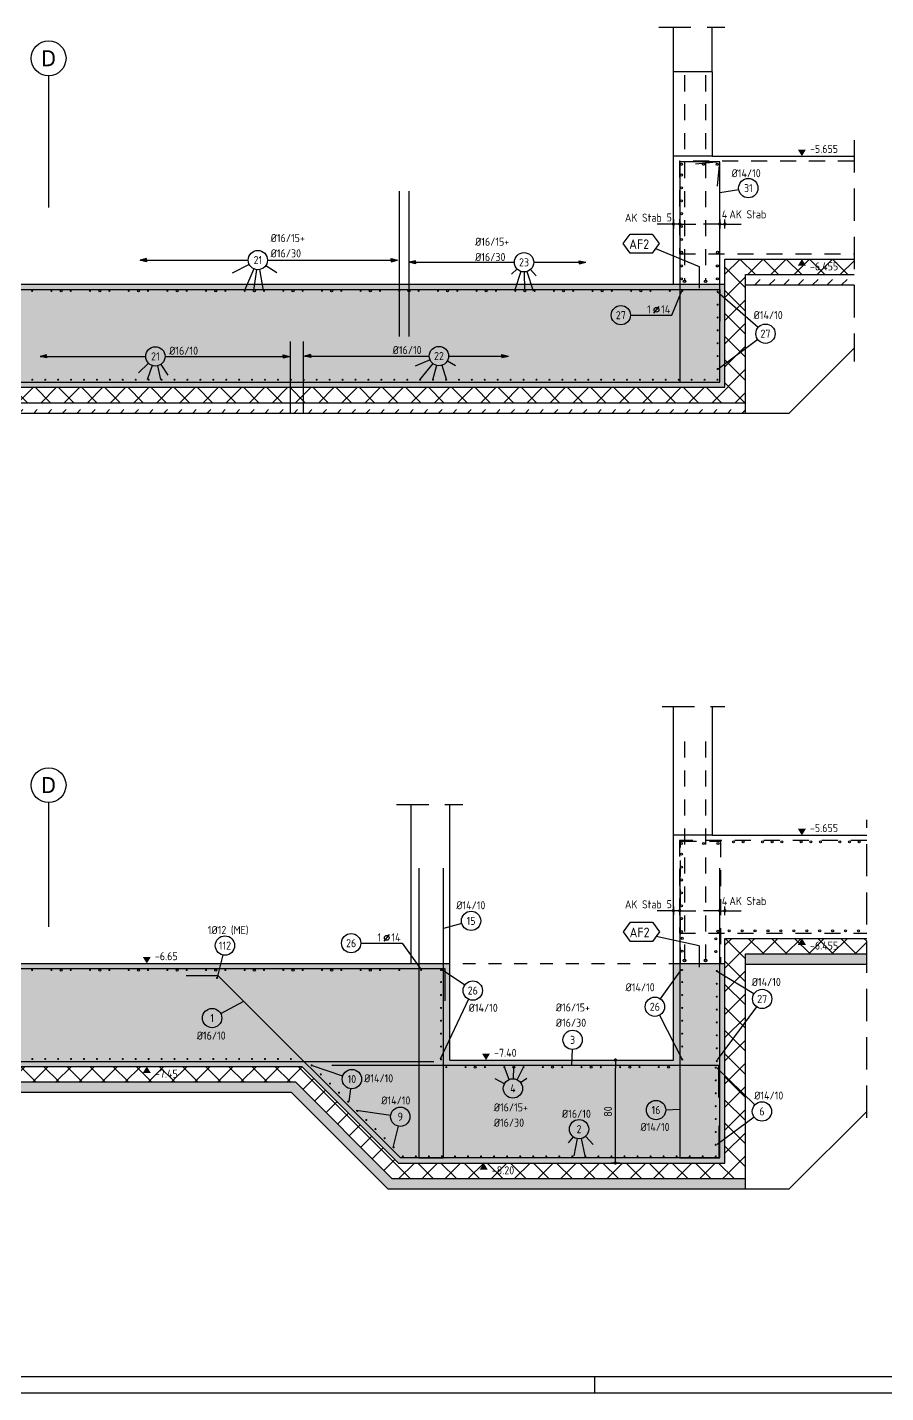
# Model space of a CAD drawing. Extents: x -13.2 to 53.1, y -36.8 to 21.9.
# Drawn here: x 6.32 to 12.98, y 0 to 10.6 of the extents above; entities that cross this region are included whole.
import ezdxf
from ezdxf.enums import TextEntityAlignment as Align

# ---------------------------------------------------------------- set-up
doc = ezdxf.new("R2010")
doc.units = 0
doc.header["$LTSCALE"] = 0.25
for name, pattern in [('AUSGEZOGEN', [1000.01, 1000, 0.01]), ('GESTRICHELTX2', [1.5, 1, -0.5]), ('HIDDEN', [0.375, 0.25, -0.125]), ('VERDECKTX2', [0.75, 0.5, -0.25])]:
    doc.linetypes.add(name, pattern=pattern)
for name, color, linetype in [('ACHSEN', 7, 'Continuous'), ('AFB', 7, 'Continuous'), ('AFU', 7, 'Continuous'), ('BETON', 7, 'Continuous'), ('grau_mittel', 7, 'Continuous'), ('HILFE', 7, 'Continuous'), ('koten', 7, 'Continuous'), ('MASSE', 7, 'Continuous'), ('OBJEKT', 7, 'Continuous'), ('RAHMEN', 7, 'Continuous'), ('RND', 7, 'Continuous'), ('RND-1', 7, 'Continuous'), ('SFP_Achsen', 7, 'Continuous'), ('SFP_Dämmung', 7, 'Continuous'), ('SFP_Hilfe', 7, 'Continuous'), ('TEXT', 7, 'Continuous'), ('VERDECKT', 7, 'Continuous')]:
    doc.layers.add(name, color=color, linetype=linetype)
doc.layers.add('NOPLOT', color=7, linetype='Continuous', plot=False)
doc.styles.add('helv', font='tahoma.ttf')
doc.styles.add('txt', font='isocp.shx')
doc.linetypes.add('AFU_50K', pattern='A,0.15,["/",Standard,S=0.2,R=0,X=-0.01,Y=-0.1],0.07,["/",Standard,S=0.2,R=0,X=-0.01,Y=-0.1],0.15', length=0.37)
doc.linetypes.add('AFU_50M', pattern='A,0.45,["/",Standard,S=0.2,R=0,X=-0.01,Y=-0.1],0.07,["/",Standard,S=0.2,R=0,X=-0.01,Y=-0.1],0.45', length=0.97)
doc.dimstyles.new('DOT_I', dxfattribs={"dimscale": 0.25, "dimtxt": 0.25, "dimasz": 0.25, "dimexe": 0.1, "dimexo": 0.3, "dimgap": 0.1, "dimtad": 1, "dimdec": 3, "dimzin": 3, "dimtxsty": 'txt', "dimblk": 'DOT', "dimblk1": 'DOT', "dimblk2": 'DOT', "dimsah": 1, "dimcen": 0.1, "dimse1": 1, "dimse2": 1, "dimazin": 0, "dimtfac": 1, "dimtdec": 4, "dimtix": 1, "dimtmove": 2, "dimatfit": 3, "dimfxl": 0, "dimtvp": 1, "dimtolj": 1, "dimtzin": 0, "dimarcsym": 0})

# ---------------------------------------------------------------- blocks, each defined once
blk = doc.blocks.new('okrd_o')
at = {"layer": 'koten', "color": 7, "linetype": 'Continuous'}
blk.add_solid([(-0.125, 0.202), (0.125, 0.202), (0, 0)], dxfattribs=at)
at = {"layer": 'koten', "style": 'txt'}
blk.add_attdef('OKRD', (0.25, 0.1), '', height=0.25, dxfattribs=at)
blk = doc.blocks.new('okrd_u')
at = {"layer": 'koten', "color": 7, "linetype": 'Continuous'}
blk.add_solid([(-0.125, -0.202), (0.125, -0.202), (0, 0)], dxfattribs=at)
at = {"layer": 'koten', "style": 'txt'}
blk.add_attdef('OKRD', (0.25, -0.35), '', height=0.25, dxfattribs=at)
blk = doc.blocks.new('RND_HIN')
at = {"layer": 'RND', "color": 7, "linetype": 'Continuous'}
blk.add_circle((0, 0), 0.3, dxfattribs=at)
at = {"layer": 'RND', "color": 7, "linetype": 'Continuous', "style": 'txt'}
blk.add_attdef('POSI', text='', height=0.25, dxfattribs=at).set_placement((0, 0), align=Align.MIDDLE)
blk = doc.blocks.new('Pfeillinie')
at = {"layer": 'TEXT', "linetype": 'Continuous'}
blk.add_hatch(color=7, dxfattribs=at).paths.add_polyline_path([(0, 0), (-0.8, 0.2), (-0.8, 0), (-0.8, -0.2)])
at = {"layer": 'TEXT', "color": 7, "linetype": 'Continuous'}
for p, q in [((-0.8, 0), (-0.8, 0.2)), ((-0.8, 0.2), (0, 0)), ((-0.8, 0), (-0.8, -0.2)), ((-0.8, -0.2), (0, 0))]:
    blk.add_line(p, q, dxfattribs=at)
blk = doc.blocks.new('RND_LEI')
at = {"layer": 'RND', "color": 7, "linetype": 'Continuous'}
blk.add_line((1.022, 0.066), (1.19, 0.27), dxfattribs=at)
for centre, radius in [((0, 0), 0.3), ((1.106, 0.168), 0.075)]:
    blk.add_circle(centre, radius, dxfattribs=at)
at = {"layer": 'RND', "color": 7, "linetype": 'Continuous', "style": 'txt'}
blk.add_attdef('POSL', text='', height=0.25, dxfattribs=at).set_placement((0, 0), align=Align.MIDDLE)
blk.add_attdef('ANZ', text='', height=0.25, dxfattribs=at).set_placement((0.931, 0.057), align=Align.RIGHT)
for tag, p in [('DUM', (1.253, 0.057)), ('ABSTD', (1.674, 0.057)), ('POSTXT', (0.374, -0.327))]:
    blk.add_attdef(tag, p, '', height=0.25, dxfattribs=at)
blk = doc.blocks.new('DOT')
at = {"layer": 'MASSE', "color": 7, "linetype": 'Continuous'}
for p, q in [((0, 0), (-1, 0)), ((0, 0.54), (0, -0.54))]:
    blk.add_line(p, q, dxfattribs=at)
at = {"layer": 'MASSE', "color": 7, "linetype": 'Continuous', "const_width": 0.2}
blk.add_lwpolyline([(-0.1, 0, 1), (0.1, 0, 1)], format="xyb", close=True, dxfattribs=at)
blk = doc.blocks.new('*D36')
at = {"layer": 'Defpoints', "color": 0, "linetype": 'AUSGEZOGEN', "transparency": 16777216}
for p in [(10.887, 2.583), (10.887, 2.583), (10.887, 1.783)]:
    blk.add_point(p, dxfattribs=at)
at = {"layer": 'MASSE', "color": 0, "linetype": 'AUSGEZOGEN', "lineweight": -2, "transparency": 16777216}
blk.add_line((10.887, 1.845), (10.887, 2.52), dxfattribs=at)
at = {"layer": 'MASSE', "color": 0, "linetype": 'AUSGEZOGEN', "lineweight": -2, "transparency": 16777216, "xscale": 0.0625, "yscale": 0.0625, "zscale": 0.0625}
for p, rotation in [((10.887, 2.583), 90), ((10.887, 1.783), 270)]:
    blk.add_blockref('DOT', p, dxfattribs=dict(at, rotation=rotation))
at = {"layer": 'MASSE', "color": 0, "linetype": 'AUSGEZOGEN', "transparency": 16777216, "insert": (10.83, 2.183), "char_height": 0.0625, "attachment_point": 5, "rotation": 90, "style": 'txt'}
blk.add_mtext('\\A1;80', dxfattribs=at)
blk = doc.blocks.new('A0-19-0')
at = {"layer": 'RAHMEN', "color": 5}
blk.add_line((2, 0.5), (137.4, 0.5), dxfattribs=at)
at = {"layer": 'RAHMEN', "color": 7}
blk.add_line((42.9, 0.5), (42.9, 0), dxfattribs=at)
at = {"layer": 'RAHMEN'}
blk.add_line((0, 0), (137.9, 0), dxfattribs=at)
blk = doc.blocks.new('*D47')
at = {"layer": 'Defpoints', "color": 0, "linetype": 'AUSGEZOGEN', "transparency": 16777216}
for p in [(11.337, 3.742), (11.337, 3.742), (11.387, 3.742)]:
    blk.add_point(p, dxfattribs=at)
at = {"layer": 'MASSE', "color": 0, "linetype": 'AUSGEZOGEN', "lineweight": -2, "transparency": 16777216}
for p, q in [((11.274, 3.742), (11.212, 3.742)), ((11.387, 3.742), (11.337, 3.742)), ((11.449, 3.742), (11.512, 3.742))]:
    blk.add_line(p, q, dxfattribs=at)
at = {"layer": 'MASSE', "color": 0, "linetype": 'AUSGEZOGEN', "lineweight": -2, "transparency": 16777216, "xscale": 0.0625, "yscale": 0.0625, "zscale": 0.0625}
blk.add_blockref('DOT', (11.337, 3.742), dxfattribs=at)
at = {"layer": 'MASSE', "color": 0, "linetype": 'AUSGEZOGEN', "lineweight": -2, "transparency": 16777216, "xscale": 0.0625, "yscale": 0.0625, "zscale": 0.0625, "rotation": 180}
blk.add_blockref('DOT', (11.387, 3.742), dxfattribs=at)
at = {"layer": 'MASSE', "color": 0, "linetype": 'AUSGEZOGEN', "transparency": 16777216, "insert": (11.305, 3.793), "char_height": 0.0625, "attachment_point": 5, "style": 'txt'}
blk.add_mtext('\\A1;5', dxfattribs=at)
blk = doc.blocks.new('*D49')
at = {"layer": 'Defpoints', "color": 0, "linetype": 'AUSGEZOGEN', "transparency": 16777216}
for p in [(11.697, 3.742), (11.737, 3.742), (11.737, 3.742)]:
    blk.add_point(p, dxfattribs=at)
at = {"layer": 'MASSE', "color": 0, "linetype": 'AUSGEZOGEN', "lineweight": -2, "transparency": 16777216}
for p, q in [((11.634, 3.742), (11.572, 3.742)), ((11.697, 3.742), (11.737, 3.742)), ((11.799, 3.742), (11.862, 3.742))]:
    blk.add_line(p, q, dxfattribs=at)
at = {"layer": 'MASSE', "color": 0, "linetype": 'AUSGEZOGEN', "lineweight": -2, "transparency": 16777216, "xscale": 0.0625, "yscale": 0.0625, "zscale": 0.0625}
blk.add_blockref('DOT', (11.697, 3.742), dxfattribs=at)
at = {"layer": 'MASSE', "color": 0, "linetype": 'AUSGEZOGEN', "lineweight": -2, "transparency": 16777216, "xscale": 0.0625, "yscale": 0.0625, "zscale": 0.0625, "rotation": 180}
blk.add_blockref('DOT', (11.737, 3.742), dxfattribs=at)
at = {"layer": 'MASSE', "color": 0, "linetype": 'AUSGEZOGEN', "transparency": 16777216, "insert": (11.734, 3.816), "char_height": 0.0625, "attachment_point": 5, "style": 'txt'}
blk.add_mtext('\\A1;4', dxfattribs=at)
blk = doc.blocks.new('*D50')
at = {"layer": 'Defpoints', "color": 0, "linetype": 'AUSGEZOGEN', "transparency": 16777216}
for p in [(11.337, 9.074), (11.337, 9.074), (11.387, 9.074)]:
    blk.add_point(p, dxfattribs=at)
at = {"layer": 'MASSE', "color": 0, "linetype": 'AUSGEZOGEN', "lineweight": -2, "transparency": 16777216}
for p, q in [((11.274, 9.074), (11.212, 9.074)), ((11.387, 9.074), (11.337, 9.074)), ((11.449, 9.074), (11.512, 9.074))]:
    blk.add_line(p, q, dxfattribs=at)
at = {"layer": 'MASSE', "color": 0, "linetype": 'AUSGEZOGEN', "lineweight": -2, "transparency": 16777216, "xscale": 0.0625, "yscale": 0.0625, "zscale": 0.0625}
blk.add_blockref('DOT', (11.337, 9.074), dxfattribs=at)
at = {"layer": 'MASSE', "color": 0, "linetype": 'AUSGEZOGEN', "lineweight": -2, "transparency": 16777216, "xscale": 0.0625, "yscale": 0.0625, "zscale": 0.0625, "rotation": 180}
blk.add_blockref('DOT', (11.387, 9.074), dxfattribs=at)
at = {"layer": 'MASSE', "color": 0, "linetype": 'AUSGEZOGEN', "transparency": 16777216, "insert": (11.305, 9.125), "char_height": 0.0625, "attachment_point": 5, "style": 'txt'}
blk.add_mtext('\\A1;5', dxfattribs=at)
blk = doc.blocks.new('*D51')
at = {"layer": 'Defpoints', "color": 0, "linetype": 'AUSGEZOGEN', "transparency": 16777216}
for p in [(11.697, 9.074), (11.737, 9.074), (11.737, 9.074)]:
    blk.add_point(p, dxfattribs=at)
at = {"layer": 'MASSE', "color": 0, "linetype": 'AUSGEZOGEN', "lineweight": -2, "transparency": 16777216}
for p, q in [((11.634, 9.074), (11.572, 9.074)), ((11.697, 9.074), (11.737, 9.074)), ((11.799, 9.074), (11.862, 9.074))]:
    blk.add_line(p, q, dxfattribs=at)
at = {"layer": 'MASSE', "color": 0, "linetype": 'AUSGEZOGEN', "lineweight": -2, "transparency": 16777216, "xscale": 0.0625, "yscale": 0.0625, "zscale": 0.0625}
blk.add_blockref('DOT', (11.697, 9.074), dxfattribs=at)
at = {"layer": 'MASSE', "color": 0, "linetype": 'AUSGEZOGEN', "lineweight": -2, "transparency": 16777216, "xscale": 0.0625, "yscale": 0.0625, "zscale": 0.0625, "rotation": 180}
blk.add_blockref('DOT', (11.737, 9.074), dxfattribs=at)
at = {"layer": 'MASSE', "color": 0, "linetype": 'AUSGEZOGEN', "transparency": 16777216, "insert": (11.734, 9.148), "char_height": 0.0625, "attachment_point": 5, "style": 'txt'}
blk.add_mtext('\\A1;4', dxfattribs=at)

msp = doc.modelspace()

# ---------------------------------------------------------------- hatches: boundary and pattern name
at = {"layer": 'grau_mittel'}
for points in [[(2.587, 8.6062), (2.187, 8.6062), (2.187, 7.8062), (11.737, 7.8062), (11.737, 8.6062), (11.337, 8.6062)], [(2.587, 3.3327), (2.187, 3.3327), (2.187, 2.5327), (8.452, 2.5327), (9.202, 1.7827), (11.737, 1.7827), (11.737, 3.3327), (11.337, 3.3327), (11.337, 2.5827), (9.602, 2.5827), (9.602, 3.3327), (9.302, 3.3327)]]:
    msp.add_hatch(color=61, dxfattribs=at).paths.add_polyline_path(points)
at = {"layer": 'SFP_Dämmung', "linetype": 'AUSGEZOGEN'}
h = msp.add_hatch(dxfattribs=at)
h.set_pattern_fill('ANSI37', color=171, scale=0.04, angle=-180, double=1)
h.paths.add_polyline_path([(2.187, 8.8012), (1.1843, 8.8012), (1.1843, 8.6812), (2.027, 8.6812), (2.027, 7.6862), (11.897, 7.6862), (11.897, 8.6812), (12.7396, 8.6812), (12.7396, 8.8012), (11.737, 8.8012), (11.737, 7.8062), (2.187, 7.8062)])
h.paths.add_polyline_path([(3.7399, 7.7046), (3.9532, 7.7046), (3.9532, 7.7928), (3.7399, 7.7928)], flags=24)
h.paths.add_polyline_path([(12.3909, 8.6989), (12.6493, 8.6989), (12.6493, 8.7913), (12.3909, 8.7913)], flags=24)
h.paths.add_polyline_path([(1.455, 8.6989), (1.7134, 8.6989), (1.7134, 8.7913), (1.455, 8.7913)], flags=24)
h = msp.add_hatch(dxfattribs=at)
h.set_pattern_fill('ANSI37', color=171, scale=0.04, angle=-180, double=1)
h.paths.add_polyline_path([(2.187, 3.5277), (1.1464, 3.5277), (1.1464, 3.4077), (2.027, 3.4077), (2.027, 2.4127), (8.4023, 2.4127), (9.1523, 1.6627), (11.897, 1.6627), (11.897, 3.4077), (12.8384, 3.4077), (12.8384, 3.5277), (11.737, 3.5277), (11.737, 1.7827), (9.202, 1.7827), (8.452, 2.5327), (2.187, 2.5327)])
h.paths.add_polyline_path([(7.3065, 2.431), (7.5198, 2.431), (7.5198, 2.5193), (7.3065, 2.5193)], flags=24)
h.paths.add_polyline_path([(12.3909, 3.4253), (12.6493, 3.4253), (12.6493, 3.5178), (12.3909, 3.5178)], flags=24)
h.paths.add_polyline_path([(1.5109, 3.4253), (1.7693, 3.4253), (1.7693, 3.5178), (1.5109, 3.5178)], flags=24)
h.paths.add_polyline_path([(9.9217, 1.6835), (10.1265, 1.6835), (10.1265, 1.7726), (9.9217, 1.7726)], flags=24)
at = {"layer": 'SFP_Hilfe', "linetype": 'AUSGEZOGEN'}
h = msp.add_hatch(dxfattribs=at)
h.set_pattern_fill('DASH', color=171, scale=0.025, angle=-135, double=1)
h.paths.add_polyline_path([(11.897, 7.6862), (2.027, 7.6862), (2.027, 7.6062), (11.897, 7.6062)])
h.paths.add_polyline_path([(2.027, 8.6812), (1.1843, 8.6812), (1.1843, 8.6012), (2.027, 8.6012)])
h = msp.add_hatch(dxfattribs=at)
h.set_pattern_fill('DASH', color=171, scale=0.025, angle=-135, double=1)
h.paths.add_polyline_path([(12.7396, 8.6812), (11.897, 8.6812), (11.897, 8.6012), (12.7396, 8.6012)])
h = msp.add_hatch(dxfattribs=at)
h.set_pattern_fill('DASH', color=171, scale=0.025, angle=-135, double=1)
h.paths.add_polyline_path([(2.027, 3.4077), (1.1464, 3.4077), (1.1464, 3.3277), (2.027, 3.3277)])
h.paths.add_polyline_path([(8.4023, 2.4127), (2.027, 2.4127), (2.027, 2.3327), (8.3691, 2.3327), (9.1191, 1.5827), (11.897, 1.5827), (11.897, 1.6627), (9.1523, 1.6627)])
h.paths.add_polyline_path([(12.8384, 3.4077), (11.897, 3.4077), (11.897, 3.3277), (12.8384, 3.3277)])

# ---------------------------------------------------------------- linework, layer by layer
at = {"layer": 'ACHSEN', "color": 140, "linetype": 'AUSGEZOGEN'}
for p, q in [((6.487, 10.2252), (6.487, 9.2021)), ((6.487, 4.5822), (6.487, 3.6179))]:
    msp.add_line(p, q, dxfattribs=at)
at = {"layer": 'AFB', "color": 102, "linetype": 'AUSGEZOGEN'}
for p, q in [((11.1991, 8.885), (11.537, 8.7432)), ((11.537, 3.4697), (11.2021, 3.5413))]:
    msp.add_line(p, q, dxfattribs=at)
at = {"layer": 'AFB', "color": 1, "linetype": 'AUSGEZOGEN'}
for p, q in [((11.537, 8.7432), (11.537, 8.5762)), ((11.537, 3.4697), (11.537, 3.3027))]:
    msp.add_line(p, q, dxfattribs=at)
for points in [[(11.172, 8.9959), (11.2262, 8.9219), (11.172, 8.848), (11.0012, 8.848), (10.947, 8.9219), (11.0012, 8.9959)], [(11.175, 3.6522), (11.2292, 3.5783), (11.175, 3.5043), (11.0042, 3.5043), (10.95, 3.5783), (11.0042, 3.6522)]]:
    msp.add_lwpolyline(points, close=True, dxfattribs=at)
at = {"layer": 'AFU', "color": 8, "linetype": 'AFU_50K'}
for p, q in [((11.637, 9.6012), (11.337, 9.6012)), ((11.637, 4.3277), (11.337, 4.3277))]:
    msp.add_line(p, q, dxfattribs=at)
at = {"layer": 'AFU', "color": 8, "linetype": 'AFU_50M'}
for p, q in [((11.337, 8.6062), (11.737, 8.6062)), ((9.302, 3.3327), (9.602, 3.3327)), ((11.337, 3.3327), (11.737, 3.3327))]:
    msp.add_line(p, q, dxfattribs=at)
at = {"layer": 'BETON', "color": 6, "linetype": 'AUSGEZOGEN'}
for p, q in [((11.337, 8.6062), (11.337, 10.2562)), ((11.637, 10.2562), (11.337, 10.2562)), ((11.637, 10.2562), (11.637, 9.6012)), ((11.637, 9.6012), (12.7396, 9.6012)), ((11.737, 8.8012), (12.7396, 8.8012)), ((11.737, 7.8062), (11.737, 8.8012)), ((2.587, 8.6062), (11.337, 8.6062)), ((2.187, 7.8062), (11.737, 7.8062)), ((11.337, 2.5827), (11.337, 5.3277)), ((11.637, 5.3277), (11.637, 4.3277)), ((9.302, 3.3327), (9.302, 4.5664)), ((9.602, 2.5827), (9.602, 4.5664)), ((11.637, 4.3277), (12.8384, 4.3277)), ((11.737, 3.5277), (12.8384, 3.5277)), ((11.737, 1.7827), (11.737, 3.5277)), ((2.587, 3.3327), (9.302, 3.3327)), ((9.602, 2.5827), (11.337, 2.5827)), ((2.187, 2.5327), (8.452, 2.5327)), ((9.202, 1.7827), (8.452, 2.5327)), ((9.202, 1.7827), (11.737, 1.7827))]:
    msp.add_line(p, q, dxfattribs=at)
at = {"layer": 'HILFE', "color": 102, "linetype": 'GESTRICHELTX2'}
for p, q in [((11.2234, 10.6012), (11.737, 10.6012)), ((12.7396, 9.7242), (12.7396, 8.0058)), ((11.2507, 5.3277), (11.737, 5.3277)), ((9.1879, 4.5664), (9.702, 4.5664)), ((12.8384, 2.1346), (12.8384, 4.4488))]:
    msp.add_line(p, q, dxfattribs=at)
at = {"layer": 'HILFE', "color": 102, "linetype": 'AUSGEZOGEN'}
for p, q in [((11.897, 8.6812), (12.7396, 8.6812)), ((11.897, 7.6862), (11.897, 8.6812)), ((11.897, 8.6012), (12.7396, 8.6012)), ((12.7396, 8.1089), (12.237, 7.6062)), ((2.027, 7.6862), (11.897, 7.6862)), ((11.897, 7.6062), (11.897, 7.6862)), ((2.027, 7.6062), (11.897, 7.6062)), ((11.897, 7.6062), (12.237, 7.6062)), ((11.897, 3.4077), (12.8384, 3.4077)), ((11.897, 1.5827), (11.897, 3.4077)), ((11.897, 3.3277), (12.8384, 3.3277)), ((2.027, 2.4127), (8.4023, 2.4127)), ((2.027, 2.3327), (8.3691, 2.3327)), ((9.1191, 1.5827), (8.3691, 2.3327)), ((9.1523, 1.6627), (8.4023, 2.4127)), ((12.8384, 2.1841), (12.237, 1.5827)), ((9.1523, 1.6627), (11.897, 1.6627)), ((9.1191, 1.5827), (12.237, 1.5827))]:
    msp.add_line(p, q, dxfattribs=at)
at = {"layer": 'NOPLOT', "color": 191, "linetype": 'AUSGEZOGEN'}
for p, q in [((9.2092, 9.3278), (9.2092, 8.2002)), ((9.2842, 9.3278), (9.2842, 8.2002)), ((8.3652, 7.6062), (8.3652, 8.1612)), ((8.4652, 7.6062), (8.4652, 8.1612))]:
    msp.add_line(p, q, dxfattribs=at)
at = {"layer": 'OBJEKT', "color": 7, "linetype": 'AUSGEZOGEN'}
for p, q in [((11.337, 10.2562), (11.337, 10.6012)), ((11.637, 10.2562), (11.637, 10.6012))]:
    msp.add_line(p, q, dxfattribs=at)
at = {"layer": 'RND', "color": 102, "linetype": 'AUSGEZOGEN'}
for p, q in [((11.8447, 9.3406), (11.697, 9.3165)), ((8.0444, 8.7599), (7.9126, 8.6929)), ((8.0808, 8.7253), (8.0069, 8.559)), ((8.1011, 8.7195), (8.0787, 8.5568)), ((8.1242, 8.7199), (8.1526, 8.5568)), ((8.1741, 8.7528), (8.2587, 8.6974)), ((10.1233, 8.7249), (10.0805, 8.6841)), ((10.154, 8.7055), (10.1069, 8.5629)), ((10.179, 8.7017), (10.1819, 8.5607)), ((10.2002, 8.7052), (10.2481, 8.5541)), ((10.2276, 8.7209), (10.2724, 8.6709)), ((11.3241, 8.3662), (11.4016, 8.5548)), ((11.9952, 8.2716), (11.6766, 8.5482)), ((11.9917, 8.1776), (11.6846, 7.9482)), ((7.2623, 7.9935), (7.1853, 7.9173)), ((7.2908, 7.9755), (7.2518, 7.8644)), ((7.3322, 7.9731), (7.3564, 7.8657)), ((7.3573, 7.9839), (7.4135, 7.8997)), ((9.4481, 8.0193), (9.3336, 7.97)), ((9.4698, 7.9906), (9.3669, 7.8635)), ((9.4981, 7.9763), (9.4681, 7.8609)), ((9.5391, 7.9773), (9.5751, 7.8609)), ((9.5825, 8.0124), (9.6468, 7.9766)), ((9.6943, 3.643), (9.552, 3.6029)), ((7.8383, 3.3989), (7.7923, 3.2124)), ((9.2305, 3.49), (9.3829, 3.2818)), ((9.7177, 3.1646), (9.538, 3.2868)), ((11.2371, 3.0575), (11.4004, 3.2848)), ((11.9623, 3.0963), (11.6793, 3.2675)), ((7.8227, 2.9441), (8.0021, 3.0392)), ((9.7474, 3.0547), (9.5259, 2.5906)), ((11.9819, 2.9971), (11.6761, 2.5833)), ((11.2279, 2.93), (11.4086, 2.5825)), ((10.5518, 2.6645), (10.5473, 2.5427)), ((8.77, 2.4585), (8.5355, 2.5368)), ((10.0632, 2.4317), (10.0251, 2.5263)), ((10.0946, 2.4371), (10.0986, 2.5263)), ((10.1244, 2.4295), (10.1722, 2.5263)), ((10.1513, 2.4072), (10.1992, 2.443)), ((11.9705, 2.2358), (11.6735, 2.5217)), ((8.8311, 2.3605), (8.8177, 2.2611)), ((10.0252, 2.3976), (9.954, 2.4357)), ((9.143, 2.1533), (8.8752, 2.1908)), ((11.277, 2.1971), (11.387, 2.2006)), ((11.9642, 2.1391), (11.6767, 1.9263)), ((9.1995, 2.0701), (9.1594, 1.9048)), ((10.5584, 1.9872), (10.5209, 1.9394)), ((10.5903, 1.9726), (10.5641, 1.8381)), ((10.6209, 1.973), (10.6505, 1.8396)), ((10.6552, 1.9908), (10.713, 1.9275))]:
    msp.add_line(p, q, dxfattribs=at)
at = {"layer": 'RND', "color": 7, "linetype": 'AUSGEZOGEN'}
for p, q in [((11.0041, 8.3662), (11.3241, 8.3662)), ((8.9105, 3.49), (9.2305, 3.49))]:
    msp.add_line(p, q, dxfattribs=at)
at = {"layer": 'RND', "color": 7, "linetype": 'VERDECKTX2'}
for points in [[(11.4237, 10.2291), (11.4237, 8.6291)], [(11.587, 10.2291), (11.587, 8.6291)], [(12.7396, 9.5612), (11.3846, 9.5612), (11.3846, 8.8412), (12.7396, 8.8412)], [(11.4237, 5.0556), (11.4237, 3.3556)], [(11.587, 5.0556), (11.587, 3.3556)], [(12.8384, 4.2877), (11.3846, 4.2877), (11.3846, 3.5677), (12.8384, 3.5677)], [(11.3923, 3.3327), (11.3923, 4.2827), (11.7023, 4.2827), (11.7023, 3.3327)]]:
    msp.add_lwpolyline(points, dxfattribs=at)
at = {"layer": 'RND', "color": 102, "linetype": 'AUSGEZOGEN'}
for points in [[(7.1969, 8.7938), (8.0363, 8.7938)], [(8.1863, 8.7938), (9.1958, 8.7938)], [(9.2862, 8.7767), (10.1025, 8.7767)], [(10.2525, 8.7767), (10.6568, 8.7767)], [(6.4215, 8.0463), (7.2407, 8.0463)], [(7.3907, 8.0463), (8.3576, 8.0463)], [(8.4726, 8.0489), (9.442, 8.0489)], [(9.592, 8.0489), (10.0563, 8.0489)]]:
    msp.add_lwpolyline(points, dxfattribs=at)
at = {"layer": 'RND', "color": 1, "linetype": 'AUSGEZOGEN'}
for points in [[(2.227, 8.3162), (2.227, 8.5662), (11.697, 8.5662), (11.697, 8.3162)], [(2.227, 8.0962), (2.227, 7.8462), (11.697, 7.8462), (11.697, 8.0962)], [(9.362, 4.0727), (9.362, 1.8227), (9.552, 1.8227), (9.552, 4.0727)], [(11.387, 4.0727), (11.387, 1.8227), (11.697, 1.8227), (11.697, 4.0727)], [(2.227, 3.0427), (2.227, 3.2927), (9.562, 3.2927), (9.562, 3.0427)], [(11.6886, 2.0727), (11.6886, 1.8227), (9.2186, 1.8227), (7.8043, 3.2369), (7.5543, 3.2369)], [(2.227, 2.8227), (2.227, 2.5727), (9.477, 2.5727)], [(8.6859, 2.5427), (11.6859, 2.5427), (11.6859, 2.2927)]]:
    msp.add_lwpolyline(points, dxfattribs=at)
at = {"layer": 'RND', "color": 7, "linetype": 'AUSGEZOGEN', "const_width": 0.008}
for points in [[(6.3552, 8.5548, 1), (6.3632, 8.5548, 1)], [(6.5052, 8.5548, 1), (6.5132, 8.5548, 1)], [(6.6552, 8.5548, 1), (6.6632, 8.5548, 1)], [(6.8052, 8.5548, 1), (6.8132, 8.5548, 1)], [(6.9552, 8.5548, 1), (6.9632, 8.5548, 1)], [(7.1052, 8.5548, 1), (7.1132, 8.5548, 1)], [(7.2552, 8.5548, 1), (7.2632, 8.5548, 1)], [(7.4052, 8.5548, 1), (7.4132, 8.5548, 1)], [(7.5552, 8.5548, 1), (7.5632, 8.5548, 1)], [(7.7052, 8.5548, 1), (7.7132, 8.5548, 1)], [(7.8552, 8.5548, 1), (7.8632, 8.5548, 1)], [(8.0052, 8.5548, 1), (8.0132, 8.5548, 1)], [(8.1552, 8.5548, 1), (8.1632, 8.5548, 1)], [(8.3052, 8.5548, 1), (8.3132, 8.5548, 1)], [(8.4552, 8.5548, 1), (8.4632, 8.5548, 1)], [(8.6052, 8.5548, 1), (8.6132, 8.5548, 1)], [(8.7552, 8.5548, 1), (8.7632, 8.5548, 1)], [(8.9052, 8.5548, 1), (8.9132, 8.5548, 1)], [(9.0552, 8.5548, 1), (9.0632, 8.5548, 1)], [(9.2052, 8.5548, 1), (9.2132, 8.5548, 1)], [(9.3552, 8.5548, 1), (9.3632, 8.5548, 1)], [(9.5052, 8.5548, 1), (9.5132, 8.5548, 1)], [(9.6552, 8.5548, 1), (9.6632, 8.5548, 1)], [(9.8052, 8.5548, 1), (9.8132, 8.5548, 1)], [(9.9552, 8.5548, 1), (9.9632, 8.5548, 1)], [(10.1052, 8.5548, 1), (10.1132, 8.5548, 1)], [(10.2552, 8.5548, 1), (10.2632, 8.5548, 1)], [(10.4052, 8.5548, 1), (10.4132, 8.5548, 1)], [(10.5552, 8.5548, 1), (10.5632, 8.5548, 1)], [(10.7052, 8.5548, 1), (10.7132, 8.5548, 1)], [(10.8552, 8.5548, 1), (10.8632, 8.5548, 1)], [(11.0052, 8.5548, 1), (11.0132, 8.5548, 1)], [(11.1552, 8.5548, 1), (11.1632, 8.5548, 1)], [(11.3052, 8.5548, 1), (11.3132, 8.5548, 1)], [(11.4016, 8.5548, 1), (11.4096, 8.5548, 1)], [(11.6766, 8.5482, 1), (11.6846, 8.5482, 1)], [(11.6766, 8.4482, 1), (11.6846, 8.4482, 1)], [(11.6766, 8.3482, 1), (11.6846, 8.3482, 1)], [(11.6766, 8.2482, 1), (11.6846, 8.2482, 1)], [(11.6766, 8.1482, 1), (11.6846, 8.1482, 1)], [(11.6766, 8.0482, 1), (11.6846, 8.0482, 1)], [(11.6766, 7.9482, 1), (11.6846, 7.9482, 1)], [(6.3563, 7.8644, 1), (6.3643, 7.8644, 1)], [(6.4567, 7.8644, 1), (6.4647, 7.8644, 1)], [(6.5571, 7.8644, 1), (6.5651, 7.8644, 1)], [(6.6574, 7.8644, 1), (6.6654, 7.8644, 1)], [(6.7578, 7.8644, 1), (6.7658, 7.8644, 1)], [(6.8581, 7.8644, 1), (6.8661, 7.8644, 1)], [(6.9585, 7.8644, 1), (6.9665, 7.8644, 1)], [(7.0589, 7.8644, 1), (7.0669, 7.8644, 1)], [(7.1592, 7.8644, 1), (7.1672, 7.8644, 1)], [(7.2596, 7.8644, 1), (7.2676, 7.8644, 1)], [(7.3599, 7.8644, 1), (7.3679, 7.8644, 1)], [(7.4603, 7.8644, 1), (7.4683, 7.8644, 1)], [(7.5607, 7.8644, 1), (7.5687, 7.8644, 1)], [(7.661, 7.8644, 1), (7.669, 7.8644, 1)], [(7.7614, 7.8644, 1), (7.7694, 7.8644, 1)], [(7.8617, 7.8644, 1), (7.8697, 7.8644, 1)], [(7.9621, 7.8644, 1), (7.9701, 7.8644, 1)], [(8.0625, 7.8644, 1), (8.0705, 7.8644, 1)], [(8.1628, 7.8644, 1), (8.1708, 7.8644, 1)], [(8.2632, 7.8644, 1), (8.2712, 7.8644, 1)], [(8.3635, 7.8644, 1), (8.3715, 7.8644, 1)], [(8.4639, 7.8644, 1), (8.4719, 7.8644, 1)], [(8.5643, 7.8644, 1), (8.5723, 7.8644, 1)], [(8.6646, 7.8644, 1), (8.6726, 7.8644, 1)], [(8.765, 7.8644, 1), (8.773, 7.8644, 1)], [(8.8653, 7.8644, 1), (8.8733, 7.8644, 1)], [(8.9657, 7.8644, 1), (8.9737, 7.8644, 1)], [(9.0661, 7.8644, 1), (9.0741, 7.8644, 1)], [(9.1664, 7.8644, 1), (9.1744, 7.8644, 1)], [(9.2668, 7.8644, 1), (9.2748, 7.8644, 1)], [(9.3672, 7.8644, 1), (9.3752, 7.8644, 1)], [(9.4675, 7.8644, 1), (9.4755, 7.8644, 1)], [(9.5679, 7.8644, 1), (9.5759, 7.8644, 1)], [(9.6682, 7.8644, 1), (9.6762, 7.8644, 1)], [(9.7686, 7.8644, 1), (9.7766, 7.8644, 1)], [(9.869, 7.8644, 1), (9.877, 7.8644, 1)], [(9.9693, 7.8644, 1), (9.9773, 7.8644, 1)], [(10.0697, 7.8644, 1), (10.0777, 7.8644, 1)], [(10.17, 7.8644, 1), (10.178, 7.8644, 1)], [(10.2704, 7.8644, 1), (10.2784, 7.8644, 1)], [(10.3708, 7.8644, 1), (10.3788, 7.8644, 1)], [(10.4711, 7.8644, 1), (10.4791, 7.8644, 1)], [(10.5715, 7.8644, 1), (10.5795, 7.8644, 1)], [(10.6718, 7.8644, 1), (10.6798, 7.8644, 1)], [(10.7722, 7.8644, 1), (10.7802, 7.8644, 1)], [(10.8726, 7.8644, 1), (10.8806, 7.8644, 1)], [(10.9729, 7.8644, 1), (10.9809, 7.8644, 1)], [(11.0733, 7.8644, 1), (11.0813, 7.8644, 1)], [(11.1736, 7.8644, 1), (11.1816, 7.8644, 1)], [(11.274, 7.8644, 1), (11.282, 7.8644, 1)], [(11.3744, 7.8644, 1), (11.3824, 7.8644, 1)], [(11.4747, 7.8644, 1), (11.4827, 7.8644, 1)], [(11.5751, 7.8644, 1), (11.5831, 7.8644, 1)], [(11.6754, 7.8644, 1), (11.6834, 7.8644, 1)], [(6.3552, 3.2813, 1), (6.3632, 3.2813, 1)], [(6.5052, 3.2813, 1), (6.5132, 3.2813, 1)], [(6.6552, 3.2813, 1), (6.6632, 3.2813, 1)], [(6.8052, 3.2813, 1), (6.8132, 3.2813, 1)], [(6.9552, 3.2813, 1), (6.9632, 3.2813, 1)], [(7.1052, 3.2813, 1), (7.1132, 3.2813, 1)], [(7.2552, 3.2813, 1), (7.2632, 3.2813, 1)], [(7.4052, 3.2813, 1), (7.4132, 3.2813, 1)], [(7.5552, 3.2813, 1), (7.5632, 3.2813, 1)], [(7.7052, 3.2813, 1), (7.7132, 3.2813, 1)], [(7.8552, 3.2813, 1), (7.8632, 3.2813, 1)], [(8.0052, 3.2813, 1), (8.0132, 3.2813, 1)], [(8.1552, 3.2813, 1), (8.1632, 3.2813, 1)], [(8.3052, 3.2813, 1), (8.3132, 3.2813, 1)], [(8.4552, 3.2813, 1), (8.4632, 3.2813, 1)], [(8.6052, 3.2813, 1), (8.6132, 3.2813, 1)], [(8.7552, 3.2813, 1), (8.7632, 3.2813, 1)], [(8.9052, 3.2813, 1), (8.9132, 3.2813, 1)], [(9.0552, 3.2813, 1), (9.0632, 3.2813, 1)], [(9.2052, 3.2813, 1), (9.2132, 3.2813, 1)], [(9.3749, 3.2818, 1), (9.3829, 3.2818, 1)], [(9.5295, 3.2818, 1), (9.5375, 3.2818, 1)], [(11.4011, 3.2818, 1), (11.4091, 3.2818, 1)], [(7.7905, 3.2209, 1), (7.7985, 3.2209, 1)], [(9.5295, 3.1878, 1), (9.5375, 3.1878, 1)], [(11.4011, 3.1878, 1), (11.4091, 3.1878, 1)], [(11.6701, 3.2747, 1), (11.6781, 3.2747, 1)], [(11.6701, 3.1747, 1), (11.6781, 3.1747, 1)], [(9.5295, 3.0878, 1), (9.5375, 3.0878, 1)], [(11.4011, 3.0878, 1), (11.4091, 3.0878, 1)], [(11.6701, 3.0747, 1), (11.6781, 3.0747, 1)], [(9.5295, 2.9878, 1), (9.5375, 2.9878, 1)], [(11.4011, 2.9878, 1), (11.4091, 2.9878, 1)], [(11.6701, 2.9747, 1), (11.6781, 2.9747, 1)], [(9.5295, 2.8878, 1), (9.5375, 2.8878, 1)], [(11.4011, 2.8878, 1), (11.4091, 2.8878, 1)], [(11.6701, 2.8747, 1), (11.6781, 2.8747, 1)], [(9.5295, 2.7878, 1), (9.5375, 2.7878, 1)], [(11.4011, 2.7878, 1), (11.4091, 2.7878, 1)], [(11.6701, 2.7747, 1), (11.6781, 2.7747, 1)], [(9.5295, 2.6878, 1), (9.5375, 2.6878, 1)], [(11.4011, 2.6878, 1), (11.4091, 2.6878, 1)], [(11.6701, 2.6747, 1), (11.6781, 2.6747, 1)], [(6.3563, 2.5909, 1), (6.3643, 2.5909, 1)], [(6.4567, 2.5909, 1), (6.4647, 2.5909, 1)], [(6.5571, 2.5909, 1), (6.5651, 2.5909, 1)], [(6.6574, 2.5909, 1), (6.6654, 2.5909, 1)], [(6.7578, 2.5909, 1), (6.7658, 2.5909, 1)], [(6.8581, 2.5909, 1), (6.8661, 2.5909, 1)], [(6.9585, 2.5909, 1), (6.9665, 2.5909, 1)], [(7.0589, 2.5909, 1), (7.0669, 2.5909, 1)], [(7.1592, 2.5909, 1), (7.1672, 2.5909, 1)], [(7.2596, 2.5909, 1), (7.2676, 2.5909, 1)], [(7.3599, 2.5909, 1), (7.3679, 2.5909, 1)], [(7.4603, 2.5909, 1), (7.4683, 2.5909, 1)], [(7.5607, 2.5909, 1), (7.5687, 2.5909, 1)], [(7.661, 2.5909, 1), (7.669, 2.5909, 1)], [(7.7614, 2.5909, 1), (7.7694, 2.5909, 1)], [(7.8617, 2.5909, 1), (7.8697, 2.5909, 1)], [(7.9621, 2.5909, 1), (7.9701, 2.5909, 1)], [(8.0625, 2.5909, 1), (8.0705, 2.5909, 1)], [(8.1628, 2.5909, 1), (8.1708, 2.5909, 1)], [(8.2632, 2.5909, 1), (8.2712, 2.5909, 1)], [(8.3635, 2.5909, 1), (8.3715, 2.5909, 1)], [(8.5255, 2.5417, 1), (8.5335, 2.5417, 1)], [(9.5295, 2.5878, 1), (9.5375, 2.5878, 1)], [(11.4011, 2.5878, 1), (11.4091, 2.5878, 1)], [(11.6701, 2.5747, 1), (11.6781, 2.5747, 1)], [(8.5962, 2.471, 1), (8.6042, 2.471, 1)], [(9.5697, 2.5277, 1), (9.5777, 2.5277, 1)], [(9.7197, 2.5277, 1), (9.7277, 2.5277, 1)], [(9.8697, 2.5277, 1), (9.8777, 2.5277, 1)], [(10.0197, 2.5277, 1), (10.0277, 2.5277, 1)], [(10.1697, 2.5277, 1), (10.1777, 2.5277, 1)], [(10.3197, 2.5277, 1), (10.3277, 2.5277, 1)], [(10.4697, 2.5277, 1), (10.4777, 2.5277, 1)], [(10.6197, 2.5277, 1), (10.6277, 2.5277, 1)], [(10.7697, 2.5277, 1), (10.7777, 2.5277, 1)], [(10.9197, 2.5277, 1), (10.9277, 2.5277, 1)], [(11.0697, 2.5277, 1), (11.0777, 2.5277, 1)], [(11.2197, 2.5277, 1), (11.2277, 2.5277, 1)], [(11.662, 2.5246, 1), (11.67, 2.5246, 1)], [(8.6669, 2.4003, 1), (8.6749, 2.4003, 1)], [(8.7376, 2.3296, 1), (8.7456, 2.3296, 1)], [(11.662, 2.4246, 1), (11.67, 2.4246, 1)], [(11.662, 2.3246, 1), (11.67, 2.3246, 1)], [(8.8083, 2.2589, 1), (8.8163, 2.2589, 1)], [(11.662, 2.2246, 1), (11.67, 2.2246, 1)], [(8.879, 2.1881, 1), (8.887, 2.1881, 1)], [(8.9497, 2.1174, 1), (8.9577, 2.1174, 1)], [(11.662, 2.1246, 1), (11.67, 2.1246, 1)], [(9.0204, 2.0467, 1), (9.0284, 2.0467, 1)], [(11.662, 2.0246, 1), (11.67, 2.0246, 1)], [(9.0912, 1.976, 1), (9.0992, 1.976, 1)], [(9.1619, 1.9053, 1), (9.1699, 1.9053, 1)], [(11.662, 1.9246, 1), (11.67, 1.9246, 1)], [(9.2326, 1.8346, 1), (9.2406, 1.8346, 1)], [(9.3338, 1.8346, 1), (9.3418, 1.8346, 1)], [(9.435, 1.8346, 1), (9.443, 1.8346, 1)], [(9.5363, 1.8346, 1), (9.5443, 1.8346, 1)], [(9.6375, 1.8346, 1), (9.6455, 1.8346, 1)], [(9.7387, 1.8346, 1), (9.7467, 1.8346, 1)], [(9.8399, 1.8346, 1), (9.8479, 1.8346, 1)], [(9.9412, 1.8346, 1), (9.9492, 1.8346, 1)], [(10.0424, 1.8346, 1), (10.0504, 1.8346, 1)], [(10.1436, 1.8346, 1), (10.1516, 1.8346, 1)], [(10.2448, 1.8346, 1), (10.2528, 1.8346, 1)], [(10.3461, 1.8346, 1), (10.3541, 1.8346, 1)], [(10.4473, 1.8346, 1), (10.4553, 1.8346, 1)], [(10.5485, 1.8346, 1), (10.5565, 1.8346, 1)], [(10.6498, 1.8346, 1), (10.6578, 1.8346, 1)], [(10.751, 1.8346, 1), (10.759, 1.8346, 1)], [(10.8522, 1.8346, 1), (10.8602, 1.8346, 1)], [(10.9534, 1.8346, 1), (10.9614, 1.8346, 1)], [(11.0547, 1.8346, 1), (11.0627, 1.8346, 1)], [(11.1559, 1.8346, 1), (11.1639, 1.8346, 1)], [(11.2571, 1.8346, 1), (11.2651, 1.8346, 1)], [(11.3583, 1.8346, 1), (11.3663, 1.8346, 1)], [(11.4596, 1.8346, 1), (11.4676, 1.8346, 1)], [(11.5608, 1.8346, 1), (11.5688, 1.8346, 1)], [(11.662, 1.8346, 1), (11.67, 1.8346, 1)]]:
    msp.add_lwpolyline(points, format="xyb", close=True, dxfattribs=at)
at = {"layer": 'RND', "color": 7, "linetype": 'AUSGEZOGEN'}
for centre, radius in [((11.3999, 9.5376), 0.008), ((11.5712, 9.5376), 0.008), ((11.6763, 9.5376), 0.008), ((11.3999, 9.4543), 0.008), ((11.3999, 9.3543), 0.008), ((11.3999, 9.2543), 0.008), ((11.3999, 9.1543), 0.008), ((11.3999, 9.0543), 0.008), ((11.3999, 8.9543), 0.008), ((11.3999, 8.8543), 0.008), ((11.6804, 8.8543), 0.008), ((11.3999, 8.7482), 0.008), ((11.6784, 8.7482), 0.008), ((11.3999, 8.6482), 0.008), ((11.4237, 8.6291), 0.01), ((11.587, 8.6291), 0.01), ((11.6784, 8.6482), 0.008), ((6.5842, 8.5548), 0.008), ((6.8842, 8.5548), 0.008), ((7.1842, 8.5548), 0.008), ((7.4842, 8.5548), 0.008), ((7.7842, 8.5548), 0.008), ((8.0842, 8.5548), 0.008), ((8.3842, 8.5548), 0.008), ((8.6842, 8.5548), 0.008), ((8.9842, 8.5548), 0.008), ((9.2842, 8.5548), 0.008), ((9.5842, 8.5548), 0.008), ((9.8842, 8.5548), 0.008), ((10.1842, 8.5548), 0.008), ((10.4842, 8.5548), 0.008), ((10.7842, 8.5548), 0.008), ((11.0842, 8.5548), 0.008), ((11.3999, 4.264), 0.008), ((11.5701, 4.264), 0.008), ((11.6832, 4.264), 0.008), ((11.8792, 4.2763), 0.008), ((12.0292, 4.2763), 0.008), ((12.1792, 4.2763), 0.008), ((12.3292, 4.2763), 0.008), ((12.4792, 4.2763), 0.008), ((12.6292, 4.2763), 0.008), ((12.7792, 4.2763), 0.008), ((11.3999, 4.1808), 0.008), ((11.3999, 4.0808), 0.008), ((11.3999, 3.9808), 0.008), ((11.3999, 3.8808), 0.008), ((11.3999, 3.7808), 0.008), ((11.3999, 3.6808), 0.008), ((11.3999, 3.5808), 0.008), ((11.4046, 3.5277), 0.008), ((11.666, 3.5246), 0.008), ((11.6832, 3.5826), 0.008), ((11.7702, 3.5859), 0.008), ((11.8706, 3.5859), 0.008), ((11.9709, 3.5859), 0.008), ((12.0713, 3.5859), 0.008), ((12.1716, 3.5859), 0.008), ((12.272, 3.5859), 0.008), ((12.3724, 3.5859), 0.008), ((12.4727, 3.5859), 0.008), ((12.5731, 3.5859), 0.008), ((12.6734, 3.5859), 0.008), ((12.7738, 3.5859), 0.008), ((11.4046, 3.4277), 0.008), ((11.666, 3.4246), 0.008), ((6.5842, 3.2813), 0.008), ((6.8842, 3.2813), 0.008), ((7.1842, 3.2813), 0.008), ((7.4842, 3.2813), 0.008), ((7.7842, 3.2813), 0.008), ((8.0842, 3.2813), 0.008), ((8.3842, 3.2813), 0.008), ((8.6842, 3.2813), 0.008), ((8.9842, 3.2813), 0.008), ((11.4237, 3.3556), 0.01), ((11.587, 3.3556), 0.01), ((9.7987, 2.5277), 0.008), ((10.0987, 2.5277), 0.008), ((10.3987, 2.5277), 0.008), ((10.6987, 2.5277), 0.008), ((10.9987, 2.5277), 0.008), ((11.2987, 2.5277), 0.008)]:
    msp.add_circle(centre, radius, dxfattribs=at)
at = {"layer": 'RND', "color": 102, "linetype": 'AUSGEZOGEN'}
for centre in [(11.8042, 4.2763), (12.1042, 4.2763), (12.4042, 4.2763), (12.7042, 4.2763)]:
    msp.add_circle(centre, 0.008, dxfattribs=at)
at = {"layer": 'RND-1', "color": 1, "linetype": 'AUSGEZOGEN'}
msp.add_lwpolyline([(11.6804, 9.367), (11.697, 9.5562), (11.387, 9.5562), (11.387, 7.8462), (11.697, 7.8462), (11.697, 9.5562), (11.5077, 9.5397)], dxfattribs=at)
at = {"layer": 'SFP_Achsen', "color": 7, "linetype": 'AUSGEZOGEN'}
for centre in [(6.487, 10.3604), (6.487, 4.7174)]:
    msp.add_circle(centre, 0.1352, dxfattribs=at)
at = {"layer": 'VERDECKT', "color": 7, "linetype": 'HIDDEN'}
msp.add_line((9.302, 3.3327), (11.337, 3.3327), dxfattribs=at)

# ---------------------------------------------------------------- block references
at = {"layer": 'koten', "color": 6, "linetype": 'AUSGEZOGEN', "xscale": 0.25, "yscale": 0.25, "zscale": 0.25}
for name, p, values in [('okrd_o', (12.3345, 9.6012), {'OKRD': '-5.655'}), ('okrd_u', (12.3345, 8.8012), {'OKRD': '-6.455'}), ('okrd_o', (12.3345, 4.3277), {'OKRD': '-5.655'}), ('okrd_u', (12.3345, 3.5277), {'OKRD': '-6.455'}), ('okrd_o', (7.2493, 3.3327), {'OKRD': '-6.65'}), ('okrd_u', (7.2493, 2.5327), {'OKRD': '-7.45'})]:
    msp.add_blockref(name, p, dxfattribs=at).add_auto_attribs(values)
at = {"layer": 'koten', "color": 102, "linetype": 'AUSGEZOGEN', "xscale": 0.25, "yscale": 0.25, "zscale": 0.25}
for name, p, values in [('okrd_o', (9.8825, 2.5827), {'OKRD': '-7.40'}), ('okrd_u', (9.8647, 1.7827), {'OKRD': '-8.20'})]:
    msp.add_blockref(name, p, dxfattribs=at).add_auto_attribs(values)
at = {"layer": 'RAHMEN', "color": 5, "linetype": 'AUSGEZOGEN', "xscale": 0.25, "yscale": 0.25, "zscale": 0.25}
msp.add_blockref('A0-19-0', (0, 0), dxfattribs=at)
at = {"layer": 'RND', "color": 7, "linetype": 'AUSGEZOGEN', "xscale": 0.25, "yscale": 0.25, "zscale": 0.25}
for name, p, values in [('RND_HIN', (11.9187, 9.3527), {'POSI': '31'}), ('RND_HIN', (8.1113, 8.7938), {'POSI': '21'}), ('RND_HIN', (10.1775, 8.7767), {'POSI': '23'}), ('RND_LEI', (10.9291, 8.3662), {'POSL': '27', 'DUM': '14', 'ANZ': '1'}), ('RND_HIN', (12.0518, 8.2225), {'POSI': '27'}), ('RND_HIN', (7.3157, 8.0463), {'POSI': '21'}), ('RND_HIN', (9.517, 8.0489), {'POSI': '22'}), ('RND_HIN', (9.7665, 3.6634), {'POSI': '15'}), ('RND_HIN', (7.8562, 3.4717), {'POSI': '112'}), ('RND_LEI', (8.8355, 3.49), {'POSL': '26', 'DUM': '14', 'ANZ': '1'}), ('RND_HIN', (9.7797, 3.1224), {'POSI': '26'}), ('RND_HIN', (12.0264, 3.0574), {'POSI': '27'}), ('RND_HIN', (7.7564, 2.909), {'POSI': '1'}), ('RND_HIN', (11.1933, 2.9966), {'POSI': '26'}), ('RND_HIN', (10.5546, 2.7395), {'POSI': '3'}), ('RND_HIN', (8.8412, 2.4348), {'POSI': '10'}), ('RND_HIN', (10.0913, 2.3622), {'POSI': '4'}), ('RND_HIN', (11.2021, 2.1947), {'POSI': '16'}), ('RND_HIN', (12.0245, 2.1837), {'POSI': '6'}), ('RND_HIN', (9.2172, 2.143), {'POSI': '9'}), ('RND_HIN', (10.6047, 2.0462), {'POSI': '2'})]:
    msp.add_blockref(name, p, dxfattribs=at).add_auto_attribs(values)
at = {"layer": 'RND', "color": 102, "linetype": 'AUSGEZOGEN', "xscale": 0.0625, "yscale": 0.0625, "zscale": 0.0625, "rotation": 180}
for p in [(7.1969, 8.7938), (9.2862, 8.7767), (6.4215, 8.0463), (8.4726, 8.0489)]:
    msp.add_blockref('Pfeillinie', p, dxfattribs=at)
at = {"layer": 'RND', "color": 102, "linetype": 'AUSGEZOGEN', "xscale": 0.0625, "yscale": 0.0625, "zscale": 0.0625}
for p in [(9.1958, 8.7938), (10.6568, 8.7767), (8.3576, 8.0463), (10.0563, 8.0489)]:
    msp.add_blockref('Pfeillinie', p, dxfattribs=at)

# ---------------------------------------------------------------- texts
at = {"layer": 'AFB', "color": 7, "linetype": 'AUSGEZOGEN', "style": 'txt'}
for p in [(10.9939, 8.8796), (10.9969, 3.5359)]:
    msp.add_text('AF2', height=0.075, dxfattribs=at).set_placement(p)
at = {"layer": 'SFP_Achsen', "color": 6, "linetype": 'AUSGEZOGEN', "style": 'helv'}
for p in [(6.43, 10.2983), (6.43, 4.6552)]:
    msp.add_text('D', height=0.125, dxfattribs=at).set_placement(p)
at = {"layer": 'TEXT', "color": 7, "linetype": 'AUSGEZOGEN', "style": 'txt'}
for s, p in [('%%C14/10', (11.789, 9.4372)), ('AK Stab', (10.9608, 9.0917)), ('AK Stab', (11.7718, 9.1179)), ('%%C16/15+', (8.211, 8.9337)), ('%%C16/15+', (9.7974, 8.9052)), ('%%C16/30', (8.211, 8.8149)), ('%%C16/30', (9.7974, 8.7864)), ('%%C14/10', (11.9598, 8.3354)), ('%%C16/10', (7.4231, 8.0589)), ('%%C16/10', (9.1581, 8.064)), ('AK Stab', (10.9608, 3.76)), ('AK Stab', (11.7718, 3.7862)), ('%%C14/10', (9.6515, 3.7533)), ('1%%C12 (ME)', (7.7229, 3.5606)), ('%%C14/10', (11.9451, 3.1577)), ('%%C14/10', (10.9658, 3.1165)), ('%%C14/10', (9.7478, 2.9571)), ('%%C16/15+', (10.4241, 2.9599)), ('%%C16/30', (10.4241, 2.8411)), ('%%C16/10', (7.6369, 2.7412)), ('%%C14/10', (8.9361, 2.4098)), ('%%C14/10', (11.9644, 2.2759)), ('%%C14/10', (9.0695, 2.2378)), ('%%C16/15+', (9.9425, 2.1839)), ('%%C16/30', (9.9425, 2.0652)), ('%%C16/10', (10.4721, 2.1343)), ('%%C14/10', (11.0816, 2.0316))]:
    msp.add_text(s, height=0.0625, dxfattribs=at).set_placement(p)

# ---------------------------------------------------------------- dimensions: what is measured, and where the dimension line sits
at = {"layer": 'MASSE', "color": 7, "linetype": 'AUSGEZOGEN'}
for base, p1, p2, picture, middle in [((11.337, 9.0737), (11.387, 9.0737), (11.337, 9.0737), '*D50', (11.3055, 9.1248)), ((11.737, 9.0737), (11.697, 9.0737), (11.737, 9.0737), '*D51', (11.7343, 9.148)), ((11.337, 3.742), (11.387, 3.742), (11.337, 3.742), '*D47', (11.3055, 3.7931)), ((11.737, 3.742), (11.697, 3.742), (11.737, 3.742), '*D49', (11.7343, 3.8164))]:
    dim = msp.add_linear_dim(base=base, p1=p1, p2=p2, dimstyle='DOT_I', override={"dimdec": 0, "dimlfac": 100}, dxfattribs=at)
    dim.commit()
    dim.dimension.update_dxf_attribs({"geometry": picture, "text_midpoint": middle, "dimtype": 160})
dim = msp.add_linear_dim(base=(10.8867, 2.5827), p1=(10.8867, 1.7827), p2=(10.8867, 2.5827), angle=90, dimstyle='DOT_I', override={"dimdec": 0, "dimlfac": 100}, dxfattribs=at)
dim.commit()
dim.dimension.update_dxf_attribs({"geometry": '*D36', "text_midpoint": (10.8305, 2.1827)})

doc.saveas('drawing.dxf')
